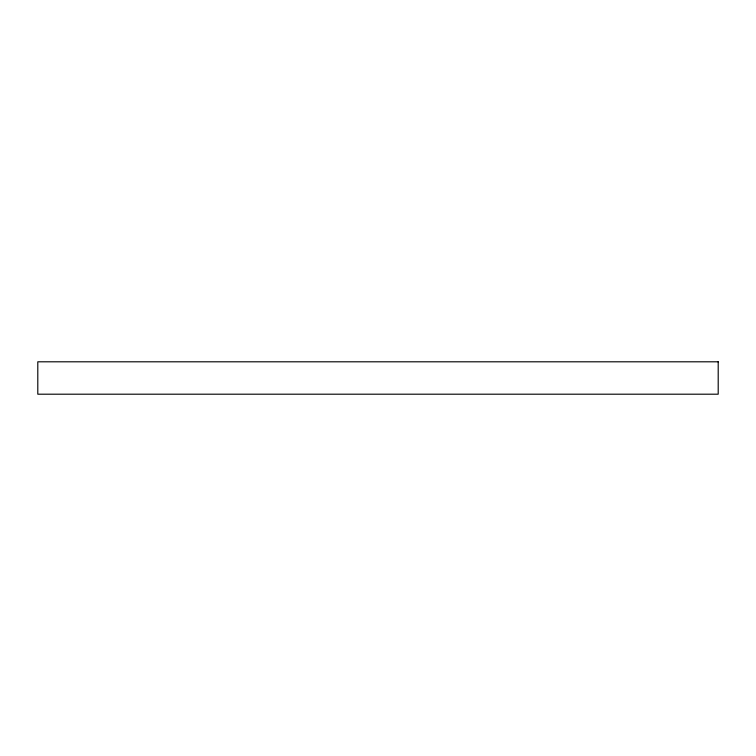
<?xml version="1.0" encoding="UTF-8"?>
<svg xmlns="http://www.w3.org/2000/svg" width="756" height="756" viewBox="0 0 756 756"><rect width="100%" height="100%" fill="white"/><g stroke="black" fill="none" stroke-linecap="round" stroke-linejoin="round"><path stroke-width="1.13" d="M718.2 361.803L37.8 361.803L37.8 394.197L718.2 394.197L718.2 361.803"/></g></svg>
